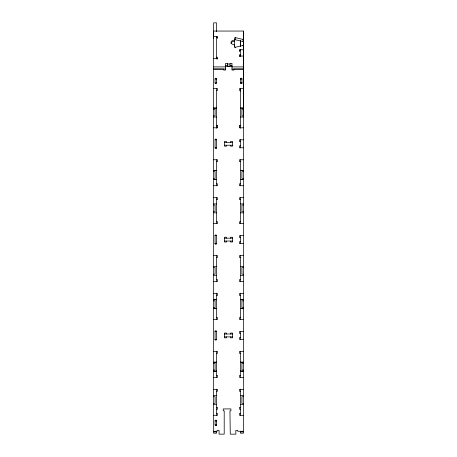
<?xml version="1.0" encoding="UTF-8"?>
<svg xmlns="http://www.w3.org/2000/svg" width="457" height="457" viewBox="0 0 457 457"><rect width="100%" height="100%" fill="white"/><g stroke="black" fill="none" stroke-linecap="round" stroke-linejoin="round"><path stroke-width="0.69" d="M213.648 58.645L217.481 58.513M213.648 36.606L213.648 36.132M243.353 114.524L243.353 31.053L213.648 31.053L213.648 31.722M213.648 31.39L213.648 38.474M240.479 91.012L240.479 89.109M240.479 50.704L239.519 50.916M240.479 46.534L240.479 40.182M243.353 51.413L243.353 51.058M243.353 50.881L243.353 50.521M243.353 50.344L243.353 49.99M243.353 49.813L239.519 49.636L239.519 51.452M243.353 58.359L243.353 58.005M243.353 57.828L243.353 57.468M243.353 57.291L243.353 56.936M243.353 56.759L243.353 56.4M243.353 56.222L243.353 31.053M243.353 51.949L243.353 51.59M243.353 50.036L243.353 49.636M215.087 420.828L215.087 425.061L215.413 425.513A0.84 0.84 0 0 0 216.252 425.478L216.521 425.004M234.407 46.608A0.96 0.64 0 0 0 235.366 47.248L243.078 45.443A0.96 0.64 0 0 1 243.353 45.414M213.648 36.469L217.481 36.469L217.481 38.285M216.521 37.754L217.481 37.754M240.479 54.766L239.519 54.766L239.519 56.582M239.519 56.045L243.353 56.045L243.353 433.185L240.479 433.19L240.479 431.185M216.521 57.228L217.481 57.228L217.481 59.044M227.495 64.003L230.048 64.003M225.575 65.5L227.495 65.5M230.048 65.5L231.967 65.5M225.598 66.494L231.985 66.494M213.648 66.888L225.575 66.888M231.967 66.888L243.353 66.888M213.648 69.024L225.575 69.024M231.967 69.024L243.353 69.024M213.648 69.098L223.679 69.098L223.679 70.052L225.598 70.052L225.575 63.363L227.495 63.363L227.495 66.139L230.048 66.139L230.048 63.363L231.967 63.363L231.985 70.052L233.904 70.052L233.904 69.098L243.353 69.098M215.081 78.964L216.521 78.964M240.479 78.964L242.204 78.964M242.204 82.957L240.479 82.957L240.479 78.364M213.648 88.544L217.481 88.544L217.481 90.463L216.521 90.463M243.353 88.544L239.519 88.544L239.519 90.463L240.479 90.463M213.648 108.063L216.521 108.063M240.479 108.063L243.353 108.063M213.648 108.103L216.521 108.103M240.479 108.103L243.353 108.103M213.648 109.2L215.081 109.2L215.081 115.907L213.648 115.907M243.353 109.2L241.919 109.2L241.919 115.907L243.353 115.907M213.648 116.998L216.521 117.038M240.479 116.998L243.353 117.038M216.281 125.544L217.481 125.544L217.481 127.811L213.648 127.811M240.719 125.544L239.519 125.544L239.519 127.811L243.353 127.811M216.521 125.898L217.481 125.898M239.519 125.898L240.479 125.898M216.521 127.463L217.481 127.463M239.519 127.463L240.479 127.463M215.081 139.791L216.521 139.791A0.72 0.72 0 0 0 215.801 139.071A0.72 0.72 0 0 0 215.081 139.791L215.081 147.777A0.72 0.72 0 0 0 215.801 148.496A0.72 0.72 0 0 0 216.521 147.777L215.081 147.777M243.353 139.791L239.519 139.791L239.519 141.71L240.479 141.71M224.507 142.344L232.493 142.344M224.507 145.223L232.493 145.223M240.479 145.863L239.519 145.863L239.519 147.777L243.353 147.777M213.648 159.756L217.481 159.756L217.481 161.675L216.521 161.675M243.353 159.756L239.519 159.756L239.519 161.675L240.479 161.675M213.648 170.53L216.521 170.53M240.479 170.53L243.353 170.53M213.648 170.57L216.521 170.57M240.479 170.57L243.353 170.57M213.648 171.661L215.081 171.661L215.081 178.373L213.648 178.373M243.353 171.661L241.919 171.661L241.919 178.373L243.353 178.373M213.648 179.464L216.521 179.464M240.479 179.464L243.353 179.464M213.648 179.504L216.521 179.504M240.479 179.504L243.353 179.504M216.521 183.794L217.481 183.794L217.481 185.708L213.648 185.708M240.479 183.794L239.519 183.794L239.519 185.708L243.353 185.708M213.648 197.687L217.481 197.687L217.481 199.606L216.521 199.606M243.353 197.687L239.519 197.687L239.519 199.606L240.479 199.606M213.648 203.896L216.521 203.936M240.479 203.896L243.353 203.936M213.648 205.027L215.081 205.027L215.081 211.734L213.648 211.734M243.353 205.027L241.919 205.027L241.919 211.734L243.353 211.734M213.648 212.831L216.521 212.831M240.479 212.831L243.353 212.871M216.521 221.725L217.481 221.725L217.481 223.644L213.648 223.644M240.479 221.725L239.519 221.725L239.519 223.644L243.353 223.644M214.796 235.623L216.521 235.623L216.521 243.61A0.72 0.72 0 0 1 215.801 244.324A0.72 0.72 0 0 1 215.081 243.61L215.081 235.623A0.72 0.72 0 0 1 215.801 234.904A0.72 0.72 0 0 1 216.521 235.623M243.353 235.623L239.519 235.623L239.519 237.537L240.479 237.537M224.507 238.177L232.493 238.177M224.507 241.05L232.493 241.05M240.479 241.69L239.519 241.69L239.519 243.61L243.353 243.61M214.796 243.61L216.521 243.61M213.648 255.589L217.481 255.589L217.481 257.502L216.521 257.502M243.353 255.589L239.519 255.589L239.519 257.502L240.479 257.502M213.648 266.397L216.521 266.397M240.479 266.357L243.353 266.357M213.648 267.494L215.081 267.494L215.081 274.2L213.648 274.2M243.353 267.494L241.919 267.494L241.919 274.2L243.353 274.2M213.648 275.337L216.521 275.297M240.479 275.337L243.353 275.337M216.521 279.621L217.481 279.621L217.481 281.541L213.648 281.541M240.479 279.621L239.519 279.621L239.519 281.541L243.353 281.541M213.648 293.52L217.481 293.52L217.481 295.433L216.521 295.433M243.353 293.52L239.519 293.52L239.519 295.433L240.479 295.433M213.648 299.723L216.521 299.723M240.479 299.723L243.353 299.723M213.648 299.763L216.521 299.763M240.479 299.763L243.353 299.763M213.648 300.86L215.081 300.86L215.081 307.567L213.648 307.567M243.353 300.86L241.919 300.86L241.919 307.567L243.353 307.567M216.521 317.558L217.481 317.558L217.481 319.472L213.648 319.472M240.479 317.558L239.519 317.558L239.519 319.472L243.353 319.472M214.796 331.451L216.521 331.451L216.521 339.437A0.72 0.72 0 0 1 215.801 340.157A0.72 0.72 0 0 1 215.081 339.437L215.081 331.451A0.72 0.72 0 0 1 215.801 330.731A0.72 0.72 0 0 1 216.521 331.451M243.353 331.451L239.519 331.451L239.519 333.37L240.479 333.37M224.507 334.01L232.493 334.01M224.507 336.883L232.493 336.883M240.479 337.523L239.519 337.523L239.519 339.437L243.353 339.437M214.796 339.437L216.521 339.437M213.648 351.416L217.481 351.416L217.481 353.335L216.521 353.335M243.353 351.416L239.519 351.416L239.519 353.335L240.479 353.335M213.648 362.19L216.521 362.19M240.479 362.19L243.353 362.19M213.648 362.23L216.521 362.23M240.479 362.23L243.353 362.23M213.648 363.321L215.081 363.321L215.081 370.033L213.648 370.033M243.353 363.321L241.919 363.321L241.919 370.033L243.353 370.033M213.648 371.124L216.521 371.124M240.479 371.124L243.353 371.124M213.648 371.164L216.521 371.164M240.479 371.164L243.353 371.164M216.521 375.454L217.481 375.454L217.481 377.368L213.648 377.368M240.479 375.454L239.519 375.454L239.519 377.368L243.353 377.368M213.648 389.347L217.481 389.347L217.481 391.266L216.521 391.266M243.353 389.347L239.519 389.347L239.519 391.266L240.479 391.266M213.648 395.556L216.521 395.596M240.479 395.596L243.353 395.556M213.648 396.687L215.081 396.687L215.081 403.4L213.648 403.4M243.353 396.687L241.919 396.687L241.919 403.4L243.353 403.4M213.648 404.531L216.521 404.531M240.479 404.531L243.353 404.491M216.521 407.318L217.481 407.318L217.481 409.232L216.521 409.232M240.479 407.318L239.519 407.318L239.519 409.232L240.479 409.232M216.521 413.385L217.481 413.385L217.481 415.304L213.648 415.304M240.479 413.385L239.519 413.385L239.519 415.304L243.353 415.304M215.081 424.884L216.521 424.884M213.648 431.277L217.161 431.277L217.161 430.317L219.074 430.317L219.074 434.15L224.204 434.15L224.204 410.832L223.245 410.832L223.245 408.912L230.911 408.912L230.911 410.832L229.951 410.832L230.259 434.15L235.846 434.15L235.846 430.317L237.766 430.317L237.766 431.277L243.353 431.277M213.648 431.916L216.521 431.916M240.479 431.916L243.353 431.916M234.407 47.271L234.407 38.268A0.96 0.64 0 0 1 235.366 37.628L243.078 39.433A0.96 0.64 0 0 0 243.353 39.462M234.407 40.405A0.96 0.64 0 0 1 235.366 39.765L243.078 41.57A0.96 0.64 0 0 0 243.353 41.598M243.078 39.433L243.078 41.57M243.078 45.443L243.078 45.974M241.919 82.957L241.919 78.918A0.72 0.72 0 0 0 241.199 78.198A0.72 0.72 0 0 0 240.479 78.918M240.479 40.759L240.479 46.163M240.479 49.636L240.479 56.582M240.479 88.424L240.479 128.24M240.479 139.671L240.479 147.897M240.479 159.756L240.479 185.828M240.479 197.687L240.479 223.644M240.479 235.623L240.479 243.61M240.479 255.589L240.479 281.78M240.479 293.16L240.479 319.472M240.479 331.451L240.479 339.437M240.479 351.416L240.479 377.728M240.479 389.107L240.479 415.664M235.366 37.628L235.366 39.765M235.366 47.248L235.366 47.779M230.585 142.344L230.585 141.39L232.499 141.39L232.499 146.177L230.585 146.177L230.585 145.223M230.585 238.177L230.585 237.217L232.499 237.217L232.499 242.01L230.585 242.01L230.585 241.05M230.585 334.01L230.585 333.05L232.499 333.05L232.499 337.843L230.585 337.843L230.585 336.883M226.432 142.344L226.432 141.39L224.513 141.39L224.513 146.177L226.432 146.177L226.432 145.223M226.432 238.177L226.432 237.217L224.513 237.217L224.513 242.01L226.432 242.01L226.432 241.05M226.432 334.01L226.432 333.05L224.513 333.05L224.513 337.843L226.432 337.843L226.432 336.883M216.521 31.59L216.521 22.85L213.648 22.85L213.648 433.185L216.521 433.19L216.521 431.174M216.521 36.469L216.521 59.044M216.521 78.364L216.521 82.957L215.081 82.957L215.081 78.918A0.72 0.72 0 0 1 215.801 78.198A0.72 0.72 0 0 1 216.521 78.918M216.521 88.424L216.521 128.24M216.521 139.191L216.521 148.257M216.521 159.756L216.521 185.828M216.521 197.687L216.521 223.644M216.521 255.189L216.521 281.78M216.521 293.16L216.521 319.734M216.521 351.153L216.521 377.728M216.521 389.107L216.521 415.664M216.521 420.177L216.521 425.724M234.407 44.683A3.353 2.245 0 0 1 231.053 42.438A3.353 2.245 0 0 1 234.407 40.193M234.407 45.751A3.353 2.245 0 0 1 234.11 45.74M231.071 43.706A3.353 2.245 0 0 1 234.407 41.261M216.521 82.911A0.72 0.72 0 0 1 215.801 83.631A0.72 0.72 0 0 1 215.081 82.911M241.919 82.911A0.72 0.72 0 0 1 241.199 83.631A0.72 0.72 0 0 1 240.479 82.911M216.521 308.658L213.648 308.658L216.521 308.704M243.353 308.658L240.479 308.658L243.353 308.704M216.521 420.891L215.081 420.891A0.72 0.72 0 0 1 215.801 420.177A0.72 0.72 0 0 1 216.521 420.891"/></g></svg>
